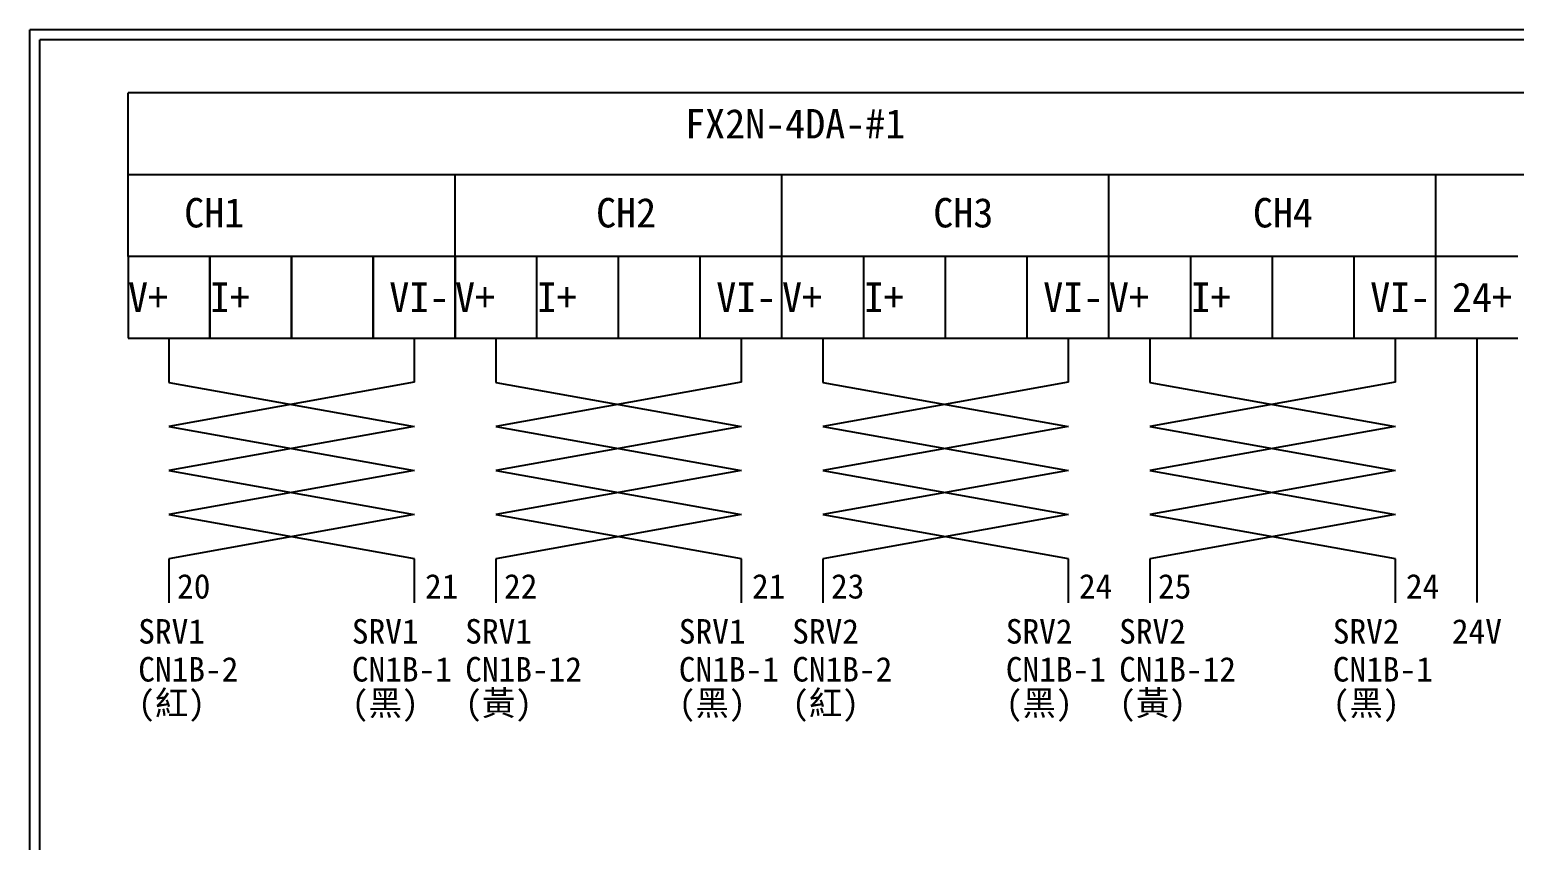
# Model space of a CAD drawing. Extents: x 10 to 297, y 3 to 207.
# Drawn here: x 10 to 191.6, y 107.8 to 207 of the extents above; entities that cross this region are included whole.
import ezdxf

# ---------------------------------------------------------------- set-up
doc = ezdxf.new("R2010")
doc.units = 0
doc.layers.get('0').update_dxf_attribs({"linetype": 'CONTINUOUS'})
doc.layers.add('圖框層', color=7, linetype='CONTINUOUS')
doc.layers.add('標尺寸層', color=3, linetype='CONTINUOUS')
doc.styles.add('STSL', font='KAIU.TTF')

msp = doc.modelspace()

# ---------------------------------------------------------------- linework, layer by layer
for p, q in [((22.03, 189.23), (22.03, 199.23)), ((202.03, 199.23), (22.03, 199.23)), ((22.03, 179.23), (22.03, 189.23)), ((202.03, 189.23), (22.03, 189.23)), ((22.03, 179.23), (22.03, 169.23)), ((32.03, 179.23), (22.03, 179.23)), ((32.03, 169.23), (32.03, 179.23)), ((32.03, 179.23), (32.03, 169.23)), ((42.03, 179.23), (32.03, 179.23)), ((42.03, 169.23), (42.03, 179.23)), ((42.03, 179.23), (42.03, 169.23)), ((52.03, 179.23), (42.03, 179.23)), ((52.03, 169.23), (52.03, 179.23)), ((52.03, 179.23), (52.03, 169.23)), ((62.03, 179.23), (52.03, 179.23)), ((62.03, 169.23), (62.03, 179.23)), ((62.03, 179.23), (62.03, 169.23)), ((72.03, 179.23), (62.03, 179.23)), ((72.03, 169.23), (72.03, 179.23)), ((82.03, 179.23), (72.03, 179.23)), ((82.03, 169.23), (82.03, 179.23)), ((92.03, 179.23), (82.03, 179.23)), ((92.03, 169.23), (92.03, 179.23)), ((102.03, 179.23), (92.03, 179.23)), ((102.03, 169.23), (102.03, 179.23)), ((112.03, 179.23), (102.03, 179.23)), ((112.03, 169.23), (112.03, 179.23)), ((122.03, 179.23), (112.03, 179.23)), ((122.03, 169.23), (122.03, 179.23)), ((132.03, 179.23), (122.03, 179.23)), ((132.03, 169.23), (132.03, 179.23)), ((142.03, 179.23), (132.03, 179.23)), ((142.03, 169.23), (142.03, 179.23)), ((152.03, 179.23), (142.03, 179.23)), ((152.03, 169.23), (152.03, 179.23)), ((162.03, 179.23), (152.03, 179.23)), ((162.03, 169.23), (162.03, 179.23)), ((172.03, 179.23), (162.03, 179.23)), ((172.03, 169.23), (172.03, 179.23)), ((182.03, 179.23), (172.03, 179.23)), ((182.03, 169.23), (182.03, 179.23)), ((192.03, 179.23), (182.03, 179.23)), ((22.03, 169.23), (32.03, 169.23)), ((27.03, 169.23), (27.03, 163.84)), ((32.03, 169.23), (42.03, 169.23)), ((42.03, 169.23), (52.03, 169.23)), ((52.03, 169.23), (62.03, 169.23)), ((57.03, 169.23), (57.03, 163.85)), ((62.03, 169.23), (72.03, 169.23)), ((67.03, 169.23), (67.03, 163.84)), ((72.03, 169.23), (82.03, 169.23)), ((82.03, 169.23), (92.03, 169.23)), ((92.03, 169.23), (102.03, 169.23)), ((97.03, 169.23), (97.03, 163.85)), ((102.03, 169.23), (112.03, 169.23)), ((107.03, 169.23), (107.03, 163.84)), ((112.03, 169.23), (122.03, 169.23)), ((122.03, 169.23), (132.03, 169.23)), ((132.03, 169.23), (142.03, 169.23)), ((137.03, 169.23), (137.03, 163.85)), ((142.03, 169.23), (152.03, 169.23)), ((147.03, 169.23), (147.03, 163.84)), ((152.03, 169.23), (162.03, 169.23)), ((162.03, 169.23), (172.03, 169.23)), ((172.03, 169.23), (182.03, 169.23)), ((177.03, 169.23), (177.03, 163.85)), ((182.03, 169.23), (192.03, 169.23)), ((27.03, 142.28), (27.03, 136.89)), ((57.03, 142.28), (57.03, 136.9)), ((67.03, 142.28), (67.03, 136.89)), ((97.03, 142.28), (97.03, 136.9)), ((107.03, 142.28), (107.03, 136.89)), ((137.03, 142.28), (137.03, 136.9)), ((147.03, 142.28), (147.03, 136.89)), ((177.03, 142.28), (177.03, 136.9))]:
    msp.add_line(p, q)
at = {"layer": '圖框層', "color": 7}
for p, q in [((297, 206.97), (10, 206.97)), ((10, 3), (10, 206.97)), ((295.75, 205.72), (11.25, 205.72)), ((11.25, 4.25), (11.25, 205.72))]:
    msp.add_line(p, q, dxfattribs=at)
at = {"layer": '標尺寸層', "color": 7}
for p, q in [((62.03, 179.23), (62.03, 189.23)), ((102.03, 179.23), (102.03, 189.23)), ((142.03, 179.23), (142.03, 189.23)), ((182.03, 179.23), (182.03, 189.23)), ((187.03, 169.23), (187.03, 136.93)), ((57.03, 163.85), (27.03, 158.45)), ((27.03, 163.84), (57.03, 158.46)), ((97.03, 163.85), (67.03, 158.45)), ((67.03, 163.84), (97.03, 158.46)), ((137.03, 163.85), (107.03, 158.45)), ((107.03, 163.84), (137.03, 158.46)), ((177.03, 163.85), (147.03, 158.45)), ((147.03, 163.84), (177.03, 158.46)), ((57.03, 158.46), (27.03, 153.06)), ((27.03, 158.45), (57.03, 153.07)), ((97.03, 158.46), (67.03, 153.06)), ((67.03, 158.45), (97.03, 153.07)), ((137.03, 158.46), (107.03, 153.06)), ((107.03, 158.45), (137.03, 153.07)), ((177.03, 158.46), (147.03, 153.06)), ((147.03, 158.45), (177.03, 153.07)), ((57.03, 153.07), (27.03, 147.67)), ((27.03, 153.06), (57.03, 147.68)), ((97.03, 153.07), (67.03, 147.67)), ((67.03, 153.06), (97.03, 147.68)), ((137.03, 153.07), (107.03, 147.67)), ((107.03, 153.06), (137.03, 147.68)), ((177.03, 153.07), (147.03, 147.67)), ((147.03, 153.06), (177.03, 147.68)), ((57.03, 147.68), (27.03, 142.28)), ((27.03, 147.67), (57.03, 142.29)), ((97.03, 147.68), (67.03, 142.28)), ((67.03, 147.67), (97.03, 142.29)), ((137.03, 147.68), (107.03, 142.28)), ((107.03, 147.67), (137.03, 142.29)), ((177.03, 147.68), (147.03, 142.28)), ((147.03, 147.67), (177.03, 142.29))]:
    msp.add_line(p, q, dxfattribs=at)

# ---------------------------------------------------------------- texts
at = {"layer": '圖框層', "color": 4, "style": 'STSL'}
for s, height, p in [('FX2N-4DA-#1', 3.6, (90.18, 193.67)), ('CH1', 3.6, (28.9, 182.79)), ('CH2', 3.6, (79.29, 182.79)), ('CH3', 3.6, (120.54, 182.79)), ('CH4', 3.6, (159.64, 182.79)), ('V+', 3.6, (22.03, 172.46)), ('I+', 3.6, (32.03, 172.46)), ('VI-', 3.6, (53.99, 172.46)), ('V+', 3.6, (62.03, 172.46)), ('I+', 3.6, (72.03, 172.46)), ('VI-', 3.6, (93.99, 172.46)), ('V+', 3.6, (102.03, 172.46)), ('I+', 3.6, (112.03, 172.46)), ('VI-', 3.6, (133.99, 172.46)), ('V+', 3.6, (142.03, 172.46)), ('I+', 3.6, (152.03, 172.46)), ('VI-', 3.6, (173.99, 172.46)), ('24+', 3.6, (183.99, 172.46)), ('20', 3, (28.03, 137.41)), ('21', 3, (58.36, 137.41)), ('22', 3, (68.03, 137.41)), ('21', 3, (98.36, 137.41)), ('23', 3, (108.03, 137.41)), ('24', 3, (138.36, 137.41)), ('25', 3, (148.03, 137.41)), ('24', 3, (178.36, 137.41)), ('SRV1', 3, (23.28, 131.9)), ('SRV1', 3, (49.41, 131.9)), ('SRV1', 3, (63.28, 131.9)), ('SRV1', 3, (89.41, 131.9)), ('SRV2', 3, (103.28, 131.9)), ('SRV2', 3, (129.41, 131.9)), ('SRV2', 3, (143.28, 131.9)), ('SRV2', 3, (169.41, 131.9)), ('24V', 3, (183.98, 131.9)), ('CN1B-2', 3, (23.28, 127.26)), ('CN1B-1', 3, (49.41, 127.26)), ('CN1B-12', 3, (63.28, 127.26)), ('CN1B-1', 3, (89.41, 127.26)), ('CN1B-2', 3, (103.28, 127.26)), ('CN1B-1', 3, (129.41, 127.26)), ('CN1B-12', 3, (143.28, 127.26)), ('CN1B-1', 3, (169.41, 127.26)), ('(紅)', 3, (23.28, 123.13)), ('(黑)', 3, (49.41, 123.13)), ('(黃)', 3, (63.28, 123.13)), ('(黑)', 3, (89.41, 123.13)), ('(紅)', 3, (103.28, 123.13)), ('(黑)', 3, (129.41, 123.13)), ('(黃)', 3, (143.28, 123.13)), ('(黑)', 3, (169.41, 123.13))]:
    msp.add_text(s, height=height, dxfattribs=at).set_placement(p)

doc.saveas('drawing.dxf')
